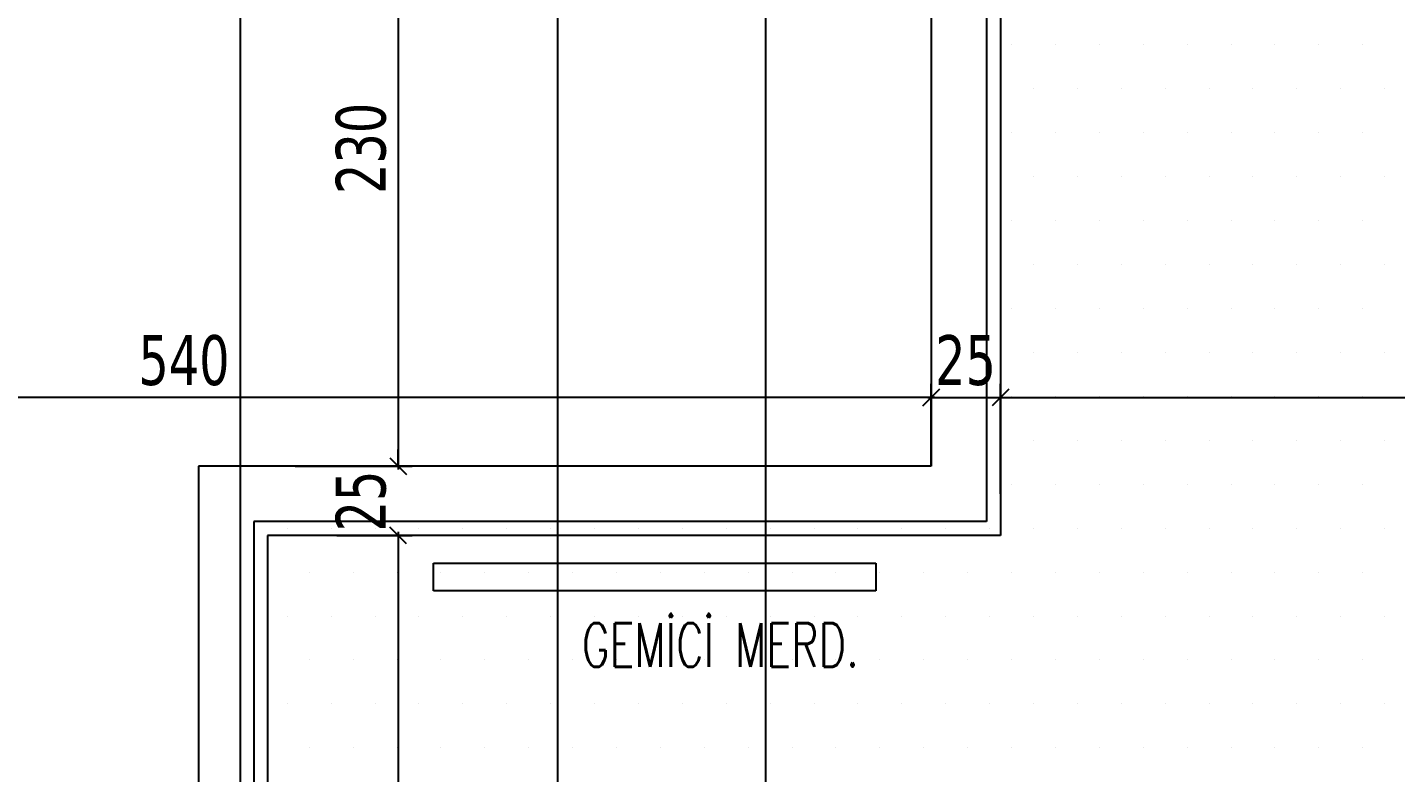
# Model space of a CAD drawing. Header units: millimetres. Extents: x 43168.9 to 43194.6, y -25545.1 to -25543.4.
# Drawn here: x 43175.2535 to 43175.3525, y -25544.2981 to -25544.2442 of the extents above; entities that cross this region are included whole.
import ezdxf

# ---------------------------------------------------------------- set-up
doc = ezdxf.new("R2010")
doc.units = ezdxf.units.MM
doc.header["$LTSCALE"] = 200
doc.linetypes.add('DASHDOT', pattern=[1, 0.5, -0.25, 0, -0.25])
doc.linetypes.add('DASHDOT2', pattern=[0.5, 0.25, -0.125, 0, -0.125])
for name, color, linetype in [('aks_sgh', 5, 'DASHDOT2'), ('cam_sgh', 1, 'Continuous'), ('gor-4_sgh', 17, 'Continuous'), ('kesitcizgisi_sgh', 22, 'Continuous'), ('merdi_sgh', 3, 'Continuous'), ('olcuic_sgh', 183, 'Continuous'), ('tarama-zemin_sgh', 197, 'Continuous'), ('yazi-merdi_sgh', 9, 'Continuous')]:
    doc.layers.add(name, color=color, linetype=linetype)
doc.styles.add('dim', font='VERDANA.TTF', dxfattribs={"width": 0.7})
doc.styles.add('text3', font='simplex8.shx', dxfattribs={"width": 0.7})

msp = doc.modelspace()

# ---------------------------------------------------------------- linework, layer by layer
at = {"color": 0, "linetype": 'ByBlock', "lineweight": -2}
for p, q in [((43175.318279, -25544.27156), (43175.319479, -25544.27036)), ((43175.318279, -25544.27156), (43175.319479, -25544.27036)), ((43175.319479, -25544.27036), (43175.318279, -25544.27156)), ((43175.324479, -25544.27036), (43175.323279, -25544.27156)), ((43175.27972, -25544.275319), (43175.28092, -25544.276519)), ((43175.27972, -25544.275319), (43175.28092, -25544.276519)), ((43175.28092, -25544.281519), (43175.27972, -25544.280319)), ((43175.28092, -25544.281519), (43175.27972, -25544.280319))]:
    msp.add_line(p, q, dxfattribs=at)
at = {"layer": 'aks_sgh'}
for p, q in [((43175.268879, -25543.740919), (43175.268879, -25544.609919)), ((43175.306879, -25543.740919), (43175.306879, -25544.609919))]:
    msp.add_line(p, q, dxfattribs=at)
at = {"layer": 'cam_sgh'}
for p, q in [((43175.323879, -25544.045919), (43175.323879, -25544.280919)), ((43175.322879, -25544.046919), (43175.322879, -25544.279919)), ((43175.269879, -25544.279919), (43175.269879, -25544.325919)), ((43175.322879, -25544.279919), (43175.269879, -25544.279919)), ((43175.270879, -25544.280919), (43175.270879, -25544.464919)), ((43175.323879, -25544.280919), (43175.270879, -25544.280919))]:
    msp.add_line(p, q, dxfattribs=at)
at = {"layer": 'gor-4_sgh'}
for p, q in [((43175.318879, -25544.050919), (43175.318879, -25544.275919)), ((43175.265879, -25544.275919), (43175.265879, -25544.325919)), ((43175.318879, -25544.275919), (43175.265879, -25544.275919))]:
    msp.add_line(p, q, dxfattribs=at)
at = {"layer": 'kesitcizgisi_sgh', "linetype": 'DASHDOT'}
msp.add_line((43175.291879, -25544.613788), (43175.291879, -25543.808164), dxfattribs=at)
at = {"layer": 'merdi_sgh'}
for p, q in [((43175.282879, -25544.284919), (43175.282879, -25544.282919)), ((43175.282879, -25544.282919), (43175.314879, -25544.282919)), ((43175.314879, -25544.282919), (43175.314879, -25544.284919)), ((43175.314879, -25544.284919), (43175.282879, -25544.284919))]:
    msp.add_line(p, q, dxfattribs=at)
at = {"layer": 'olcuic_sgh'}
for p, q in [((43175.28032, -25544.229669), (43175.28032, -25544.276169)), ((43175.318879, -25544.275919), (43175.318879, -25544.26996)), ((43175.318879, -25544.275919), (43175.318879, -25544.26996)), ((43175.318879, -25544.275919), (43175.318879, -25544.26996)), ((43175.323879, -25544.277919), (43175.323879, -25544.26996)), ((43175.319129, -25544.27096), (43175.210628, -25544.27096)), ((43175.318879, -25544.27096), (43175.317679, -25544.27096)), ((43175.318629, -25544.27096), (43175.488129, -25544.27096)), ((43175.323879, -25544.27096), (43175.325079, -25544.27096)), ((43175.28032, -25544.275919), (43175.28032, -25544.274719)), ((43175.272879, -25544.275919), (43175.28132, -25544.275919)), ((43175.272879, -25544.275919), (43175.28132, -25544.275919)), ((43175.275879, -25544.280919), (43175.28132, -25544.280919)), ((43175.275879, -25544.280919), (43175.28132, -25544.280919)), ((43175.28032, -25544.280669), (43175.28032, -25544.465169)), ((43175.28032, -25544.280919), (43175.28032, -25544.282119))]:
    msp.add_line(p, q, dxfattribs=at)
at = {"layer": 'tarama-zemin_sgh'}
for p, q in [((43175.324687, -25544.245475), (43175.324687, -25544.245475)), ((43175.327862, -25544.245475), (43175.327862, -25544.245475)), ((43175.331037, -25544.245475), (43175.331037, -25544.245475)), ((43175.334212, -25544.245475), (43175.334212, -25544.245475)), ((43175.337387, -25544.245475), (43175.337387, -25544.245475)), ((43175.340562, -25544.245475), (43175.340562, -25544.245475)), ((43175.343737, -25544.245475), (43175.343737, -25544.245475)), ((43175.346912, -25544.245475), (43175.346912, -25544.245475)), ((43175.350087, -25544.245475), (43175.350087, -25544.245475)), ((43175.326275, -25544.24865), (43175.326275, -25544.24865)), ((43175.32945, -25544.24865), (43175.32945, -25544.24865)), ((43175.332625, -25544.24865), (43175.332625, -25544.24865)), ((43175.3358, -25544.24865), (43175.3358, -25544.24865)), ((43175.338975, -25544.24865), (43175.338975, -25544.24865)), ((43175.34215, -25544.24865), (43175.34215, -25544.24865)), ((43175.345325, -25544.24865), (43175.345325, -25544.24865)), ((43175.3485, -25544.24865), (43175.3485, -25544.24865)), ((43175.351675, -25544.24865), (43175.351675, -25544.24865)), ((43175.324687, -25544.251825), (43175.324687, -25544.251825)), ((43175.327862, -25544.251825), (43175.327862, -25544.251825)), ((43175.331037, -25544.251825), (43175.331037, -25544.251825)), ((43175.334212, -25544.251825), (43175.334212, -25544.251825)), ((43175.337387, -25544.251825), (43175.337387, -25544.251825)), ((43175.340562, -25544.251825), (43175.340562, -25544.251825)), ((43175.343737, -25544.251825), (43175.343737, -25544.251825)), ((43175.346912, -25544.251825), (43175.346912, -25544.251825)), ((43175.350087, -25544.251825), (43175.350087, -25544.251825)), ((43175.326275, -25544.255), (43175.326275, -25544.255)), ((43175.32945, -25544.255), (43175.32945, -25544.255)), ((43175.332625, -25544.255), (43175.332625, -25544.255)), ((43175.3358, -25544.255), (43175.3358, -25544.255)), ((43175.338975, -25544.255), (43175.338975, -25544.255)), ((43175.34215, -25544.255), (43175.34215, -25544.255)), ((43175.345325, -25544.255), (43175.345325, -25544.255)), ((43175.3485, -25544.255), (43175.3485, -25544.255)), ((43175.351675, -25544.255), (43175.351675, -25544.255)), ((43175.324687, -25544.258175), (43175.324687, -25544.258175)), ((43175.327862, -25544.258175), (43175.327862, -25544.258175)), ((43175.331037, -25544.258175), (43175.331037, -25544.258175)), ((43175.334212, -25544.258175), (43175.334212, -25544.258175)), ((43175.337387, -25544.258175), (43175.337387, -25544.258175)), ((43175.340562, -25544.258175), (43175.340562, -25544.258175)), ((43175.343737, -25544.258175), (43175.343737, -25544.258175)), ((43175.346912, -25544.258175), (43175.346912, -25544.258175)), ((43175.350087, -25544.258175), (43175.350087, -25544.258175)), ((43175.326275, -25544.26135), (43175.326275, -25544.26135)), ((43175.32945, -25544.26135), (43175.32945, -25544.26135)), ((43175.332625, -25544.26135), (43175.332625, -25544.26135)), ((43175.3358, -25544.26135), (43175.3358, -25544.26135)), ((43175.338975, -25544.26135), (43175.338975, -25544.26135)), ((43175.34215, -25544.26135), (43175.34215, -25544.26135)), ((43175.345325, -25544.26135), (43175.345325, -25544.26135)), ((43175.3485, -25544.26135), (43175.3485, -25544.26135)), ((43175.351675, -25544.26135), (43175.351675, -25544.26135)), ((43175.324687, -25544.264525), (43175.324687, -25544.264525)), ((43175.327862, -25544.264525), (43175.327862, -25544.264525)), ((43175.331037, -25544.264525), (43175.331037, -25544.264525)), ((43175.334212, -25544.264525), (43175.334212, -25544.264525)), ((43175.337387, -25544.264525), (43175.337387, -25544.264525)), ((43175.340562, -25544.264525), (43175.340562, -25544.264525)), ((43175.343737, -25544.264525), (43175.343737, -25544.264525)), ((43175.346912, -25544.264525), (43175.346912, -25544.264525)), ((43175.350087, -25544.264525), (43175.350087, -25544.264525)), ((43175.326275, -25544.2677), (43175.326275, -25544.2677)), ((43175.32945, -25544.2677), (43175.32945, -25544.2677)), ((43175.332625, -25544.2677), (43175.332625, -25544.2677)), ((43175.3358, -25544.2677), (43175.3358, -25544.2677)), ((43175.338975, -25544.2677), (43175.338975, -25544.2677)), ((43175.34215, -25544.2677), (43175.34215, -25544.2677)), ((43175.345325, -25544.2677), (43175.345325, -25544.2677)), ((43175.3485, -25544.2677), (43175.3485, -25544.2677)), ((43175.351675, -25544.2677), (43175.351675, -25544.2677)), ((43175.324687, -25544.270875), (43175.324687, -25544.270875)), ((43175.327862, -25544.270875), (43175.327862, -25544.270875)), ((43175.331037, -25544.270875), (43175.331037, -25544.270875)), ((43175.334212, -25544.270875), (43175.334212, -25544.270875)), ((43175.337387, -25544.270875), (43175.337387, -25544.270875)), ((43175.340562, -25544.270875), (43175.340562, -25544.270875)), ((43175.343737, -25544.270875), (43175.343737, -25544.270875)), ((43175.346912, -25544.270875), (43175.346912, -25544.270875)), ((43175.350087, -25544.270875), (43175.350087, -25544.270875)), ((43175.326275, -25544.27405), (43175.326275, -25544.27405)), ((43175.32945, -25544.27405), (43175.32945, -25544.27405)), ((43175.332625, -25544.27405), (43175.332625, -25544.27405)), ((43175.3358, -25544.27405), (43175.3358, -25544.27405)), ((43175.338975, -25544.27405), (43175.338975, -25544.27405)), ((43175.34215, -25544.27405), (43175.34215, -25544.27405)), ((43175.345325, -25544.27405), (43175.345325, -25544.27405)), ((43175.3485, -25544.27405), (43175.3485, -25544.27405)), ((43175.351675, -25544.27405), (43175.351675, -25544.27405)), ((43175.324687, -25544.277225), (43175.324687, -25544.277225)), ((43175.327862, -25544.277225), (43175.327862, -25544.277225)), ((43175.331037, -25544.277225), (43175.331037, -25544.277225)), ((43175.334212, -25544.277225), (43175.334212, -25544.277225)), ((43175.337387, -25544.277225), (43175.337387, -25544.277225)), ((43175.340562, -25544.277225), (43175.340562, -25544.277225)), ((43175.343737, -25544.277225), (43175.343737, -25544.277225)), ((43175.346912, -25544.277225), (43175.346912, -25544.277225)), ((43175.350087, -25544.277225), (43175.350087, -25544.277225)), ((43175.2723, -25544.2804), (43175.2723, -25544.2804)), ((43175.275475, -25544.2804), (43175.275475, -25544.2804)), ((43175.27865, -25544.2804), (43175.27865, -25544.2804)), ((43175.281825, -25544.2804), (43175.281825, -25544.2804)), ((43175.285, -25544.2804), (43175.285, -25544.2804)), ((43175.288175, -25544.2804), (43175.288175, -25544.2804)), ((43175.29135, -25544.2804), (43175.29135, -25544.2804)), ((43175.294525, -25544.2804), (43175.294525, -25544.2804)), ((43175.2977, -25544.2804), (43175.2977, -25544.2804)), ((43175.300875, -25544.2804), (43175.300875, -25544.2804)), ((43175.30405, -25544.2804), (43175.30405, -25544.2804)), ((43175.307225, -25544.2804), (43175.307225, -25544.2804)), ((43175.3104, -25544.2804), (43175.3104, -25544.2804)), ((43175.313575, -25544.2804), (43175.313575, -25544.2804)), ((43175.31675, -25544.2804), (43175.31675, -25544.2804)), ((43175.319925, -25544.2804), (43175.319925, -25544.2804)), ((43175.3231, -25544.2804), (43175.3231, -25544.2804)), ((43175.326275, -25544.2804), (43175.326275, -25544.2804)), ((43175.32945, -25544.2804), (43175.32945, -25544.2804)), ((43175.332625, -25544.2804), (43175.332625, -25544.2804)), ((43175.3358, -25544.2804), (43175.3358, -25544.2804)), ((43175.338975, -25544.2804), (43175.338975, -25544.2804)), ((43175.34215, -25544.2804), (43175.34215, -25544.2804)), ((43175.345325, -25544.2804), (43175.345325, -25544.2804)), ((43175.3485, -25544.2804), (43175.3485, -25544.2804)), ((43175.351675, -25544.2804), (43175.351675, -25544.2804)), ((43175.273887, -25544.283575), (43175.273887, -25544.283575)), ((43175.277062, -25544.283575), (43175.277062, -25544.283575)), ((43175.280237, -25544.283575), (43175.280237, -25544.283575)), ((43175.283412, -25544.283575), (43175.283412, -25544.283575)), ((43175.286587, -25544.283575), (43175.286587, -25544.283575)), ((43175.289762, -25544.283575), (43175.289762, -25544.283575)), ((43175.292937, -25544.283575), (43175.292937, -25544.283575)), ((43175.296112, -25544.283575), (43175.296112, -25544.283575)), ((43175.299287, -25544.283575), (43175.299287, -25544.283575)), ((43175.302462, -25544.283575), (43175.302462, -25544.283575)), ((43175.305637, -25544.283575), (43175.305637, -25544.283575)), ((43175.308812, -25544.283575), (43175.308812, -25544.283575)), ((43175.311987, -25544.283575), (43175.311987, -25544.283575)), ((43175.315162, -25544.283575), (43175.315162, -25544.283575)), ((43175.318337, -25544.283575), (43175.318337, -25544.283575)), ((43175.321512, -25544.283575), (43175.321512, -25544.283575)), ((43175.324687, -25544.283575), (43175.324687, -25544.283575)), ((43175.327862, -25544.283575), (43175.327862, -25544.283575)), ((43175.331037, -25544.283575), (43175.331037, -25544.283575)), ((43175.334212, -25544.283575), (43175.334212, -25544.283575)), ((43175.337387, -25544.283575), (43175.337387, -25544.283575)), ((43175.340562, -25544.283575), (43175.340562, -25544.283575)), ((43175.343737, -25544.283575), (43175.343737, -25544.283575)), ((43175.346912, -25544.283575), (43175.346912, -25544.283575)), ((43175.350087, -25544.283575), (43175.350087, -25544.283575)), ((43175.2723, -25544.28675), (43175.2723, -25544.28675)), ((43175.275475, -25544.28675), (43175.275475, -25544.28675)), ((43175.27865, -25544.28675), (43175.27865, -25544.28675)), ((43175.281825, -25544.28675), (43175.281825, -25544.28675)), ((43175.285, -25544.28675), (43175.285, -25544.28675)), ((43175.288175, -25544.28675), (43175.288175, -25544.28675)), ((43175.29135, -25544.28675), (43175.29135, -25544.28675)), ((43175.294525, -25544.28675), (43175.294525, -25544.28675)), ((43175.2977, -25544.28675), (43175.2977, -25544.28675)), ((43175.300875, -25544.28675), (43175.300875, -25544.28675)), ((43175.30405, -25544.28675), (43175.30405, -25544.28675)), ((43175.307225, -25544.28675), (43175.307225, -25544.28675)), ((43175.3104, -25544.28675), (43175.3104, -25544.28675)), ((43175.313575, -25544.28675), (43175.313575, -25544.28675)), ((43175.31675, -25544.28675), (43175.31675, -25544.28675)), ((43175.319925, -25544.28675), (43175.319925, -25544.28675)), ((43175.3231, -25544.28675), (43175.3231, -25544.28675)), ((43175.326275, -25544.28675), (43175.326275, -25544.28675)), ((43175.32945, -25544.28675), (43175.32945, -25544.28675)), ((43175.332625, -25544.28675), (43175.332625, -25544.28675)), ((43175.3358, -25544.28675), (43175.3358, -25544.28675)), ((43175.338975, -25544.28675), (43175.338975, -25544.28675)), ((43175.34215, -25544.28675), (43175.34215, -25544.28675)), ((43175.345325, -25544.28675), (43175.345325, -25544.28675)), ((43175.3485, -25544.28675), (43175.3485, -25544.28675)), ((43175.351675, -25544.28675), (43175.351675, -25544.28675)), ((43175.273887, -25544.289925), (43175.273887, -25544.289925)), ((43175.277062, -25544.289925), (43175.277062, -25544.289925)), ((43175.280237, -25544.289925), (43175.280237, -25544.289925)), ((43175.283412, -25544.289925), (43175.283412, -25544.289925)), ((43175.286587, -25544.289925), (43175.286587, -25544.289925)), ((43175.289762, -25544.289925), (43175.289762, -25544.289925)), ((43175.292937, -25544.289925), (43175.292937, -25544.289925)), ((43175.296112, -25544.289925), (43175.296112, -25544.289925)), ((43175.299287, -25544.289925), (43175.299287, -25544.289925)), ((43175.302462, -25544.289925), (43175.302462, -25544.289925)), ((43175.305637, -25544.289925), (43175.305637, -25544.289925)), ((43175.308812, -25544.289925), (43175.308812, -25544.289925)), ((43175.311987, -25544.289925), (43175.311987, -25544.289925)), ((43175.315162, -25544.289925), (43175.315162, -25544.289925)), ((43175.318337, -25544.289925), (43175.318337, -25544.289925)), ((43175.321512, -25544.289925), (43175.321512, -25544.289925)), ((43175.324687, -25544.289925), (43175.324687, -25544.289925)), ((43175.327862, -25544.289925), (43175.327862, -25544.289925)), ((43175.331037, -25544.289925), (43175.331037, -25544.289925)), ((43175.334212, -25544.289925), (43175.334212, -25544.289925)), ((43175.337387, -25544.289925), (43175.337387, -25544.289925)), ((43175.340562, -25544.289925), (43175.340562, -25544.289925)), ((43175.343737, -25544.289925), (43175.343737, -25544.289925)), ((43175.346912, -25544.289925), (43175.346912, -25544.289925)), ((43175.350087, -25544.289925), (43175.350087, -25544.289925)), ((43175.2723, -25544.2931), (43175.2723, -25544.2931)), ((43175.275475, -25544.2931), (43175.275475, -25544.2931)), ((43175.27865, -25544.2931), (43175.27865, -25544.2931)), ((43175.281825, -25544.2931), (43175.281825, -25544.2931)), ((43175.285, -25544.2931), (43175.285, -25544.2931)), ((43175.288175, -25544.2931), (43175.288175, -25544.2931)), ((43175.29135, -25544.2931), (43175.29135, -25544.2931)), ((43175.294525, -25544.2931), (43175.294525, -25544.2931)), ((43175.2977, -25544.2931), (43175.2977, -25544.2931)), ((43175.300875, -25544.2931), (43175.300875, -25544.2931)), ((43175.30405, -25544.2931), (43175.30405, -25544.2931)), ((43175.307225, -25544.2931), (43175.307225, -25544.2931)), ((43175.3104, -25544.2931), (43175.3104, -25544.2931)), ((43175.313575, -25544.2931), (43175.313575, -25544.2931)), ((43175.31675, -25544.2931), (43175.31675, -25544.2931)), ((43175.319925, -25544.2931), (43175.319925, -25544.2931)), ((43175.3231, -25544.2931), (43175.3231, -25544.2931)), ((43175.326275, -25544.2931), (43175.326275, -25544.2931)), ((43175.32945, -25544.2931), (43175.32945, -25544.2931)), ((43175.332625, -25544.2931), (43175.332625, -25544.2931)), ((43175.3358, -25544.2931), (43175.3358, -25544.2931)), ((43175.338975, -25544.2931), (43175.338975, -25544.2931)), ((43175.34215, -25544.2931), (43175.34215, -25544.2931)), ((43175.345325, -25544.2931), (43175.345325, -25544.2931)), ((43175.3485, -25544.2931), (43175.3485, -25544.2931)), ((43175.351675, -25544.2931), (43175.351675, -25544.2931)), ((43175.273887, -25544.296275), (43175.273887, -25544.296275)), ((43175.277062, -25544.296275), (43175.277062, -25544.296275)), ((43175.280237, -25544.296275), (43175.280237, -25544.296275)), ((43175.283412, -25544.296275), (43175.283412, -25544.296275)), ((43175.286587, -25544.296275), (43175.286587, -25544.296275)), ((43175.289762, -25544.296275), (43175.289762, -25544.296275)), ((43175.292937, -25544.296275), (43175.292937, -25544.296275)), ((43175.296112, -25544.296275), (43175.296112, -25544.296275)), ((43175.299287, -25544.296275), (43175.299287, -25544.296275)), ((43175.302462, -25544.296275), (43175.302462, -25544.296275)), ((43175.305637, -25544.296275), (43175.305637, -25544.296275)), ((43175.308812, -25544.296275), (43175.308812, -25544.296275)), ((43175.311987, -25544.296275), (43175.311987, -25544.296275)), ((43175.315162, -25544.296275), (43175.315162, -25544.296275)), ((43175.318337, -25544.296275), (43175.318337, -25544.296275)), ((43175.321512, -25544.296275), (43175.321512, -25544.296275)), ((43175.324687, -25544.296275), (43175.324687, -25544.296275)), ((43175.327862, -25544.296275), (43175.327862, -25544.296275)), ((43175.331037, -25544.296275), (43175.331037, -25544.296275)), ((43175.334212, -25544.296275), (43175.334212, -25544.296275)), ((43175.337387, -25544.296275), (43175.337387, -25544.296275)), ((43175.340562, -25544.296275), (43175.340562, -25544.296275)), ((43175.343737, -25544.296275), (43175.343737, -25544.296275)), ((43175.346912, -25544.296275), (43175.346912, -25544.296275)), ((43175.350087, -25544.296275), (43175.350087, -25544.296275))]:
    msp.add_line(p, q, dxfattribs=at)

# ---------------------------------------------------------------- texts
at = {"layer": 'olcuic_sgh', "color": 2, "style": 'dim', "width": 0.7}
for s, p in [('230', (43175.279407, -25544.256247)), ('25', (43175.279407, -25544.280636))]:
    msp.add_text(s, height=0.0036, rotation=90, dxfattribs=at).set_placement(p)
for s, p in [('540', (43175.261529, -25544.270048)), ('25', (43175.319162, -25544.270047))]:
    msp.add_text(s, height=0.0036, dxfattribs=at).set_placement(p)
at = {"layer": 'yazi-merdi_sgh', "style": 'text3', "width": 0.7}
msp.add_text('GEMİCİ MERD.', height=0.00315, dxfattribs=at).set_placement((43175.293622, -25544.290413))

doc.saveas('drawing.dxf')
